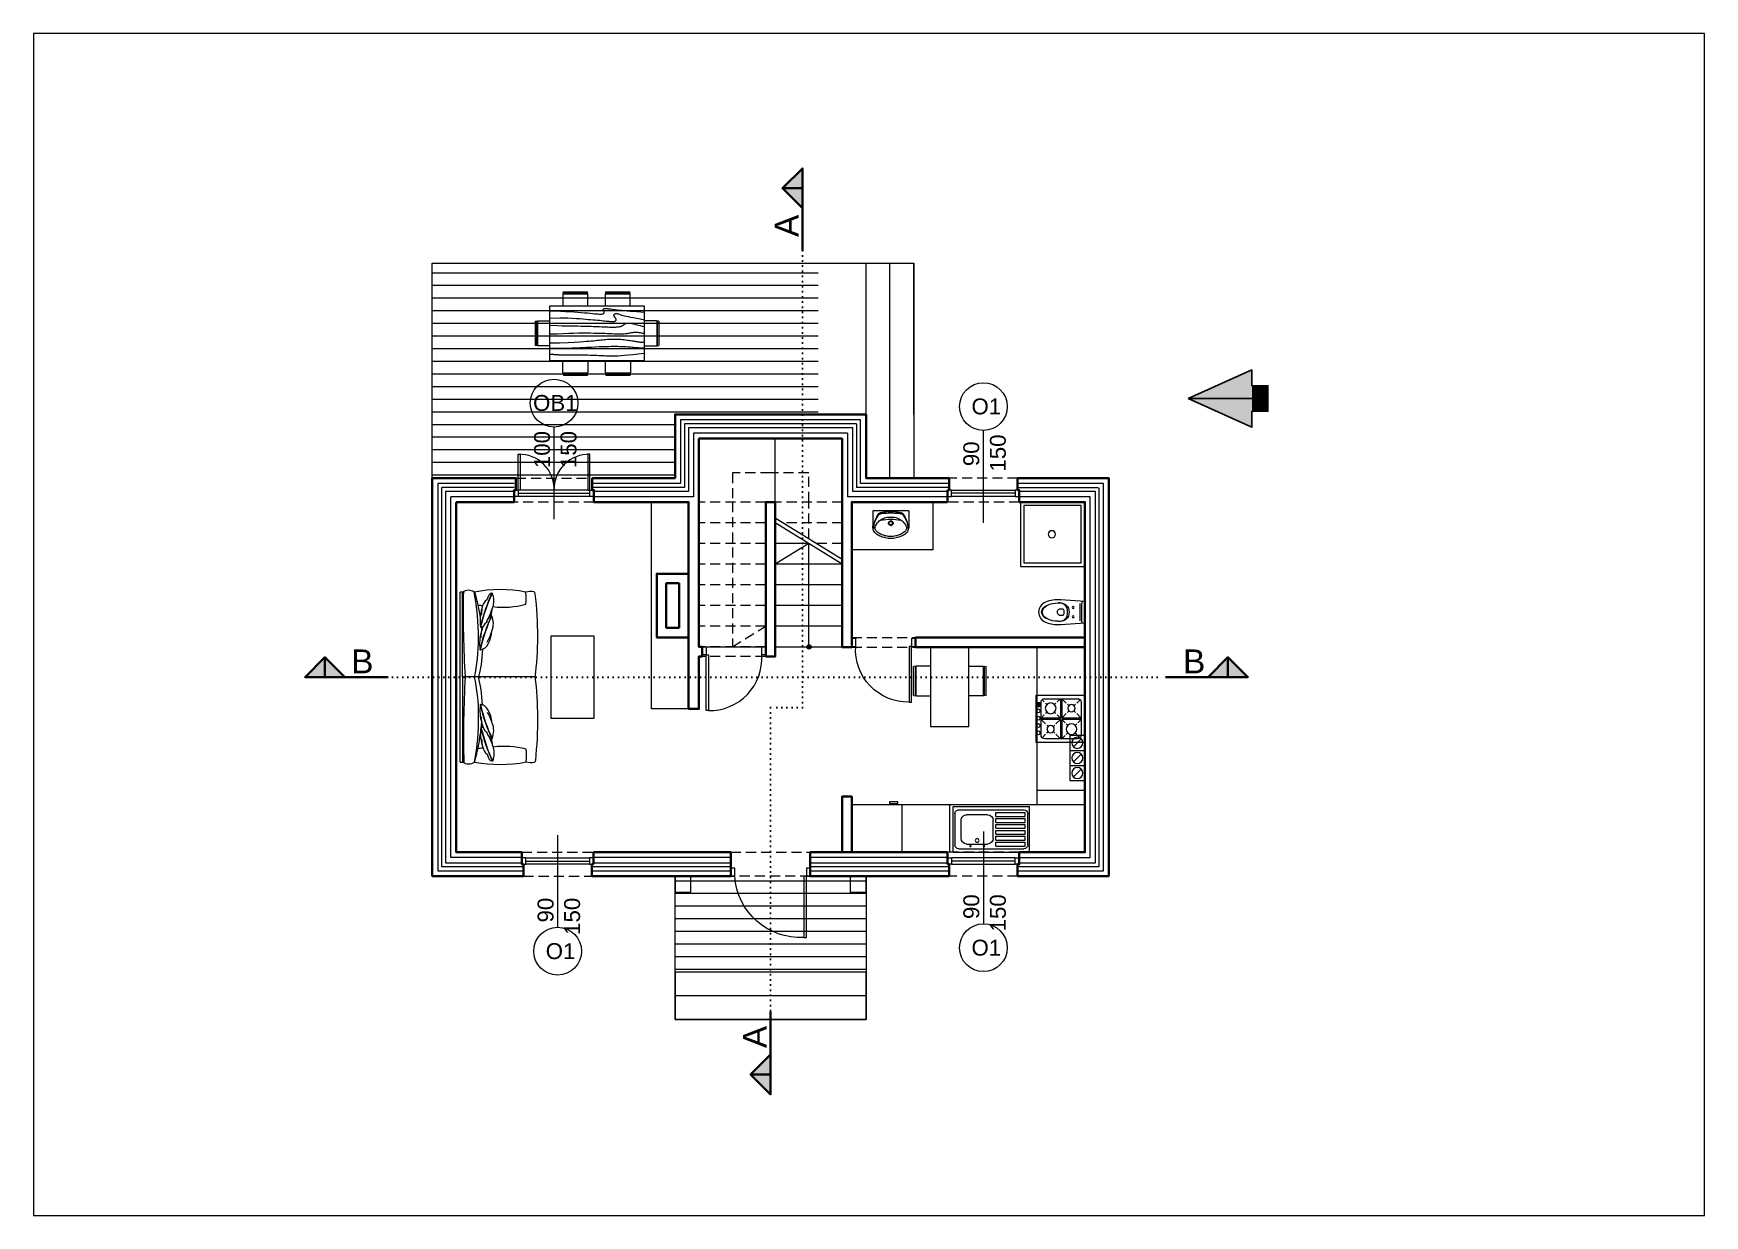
# Model space of a CAD drawing. Header units: millimetres. Extents: x -2481 to 45049, y -11067 to 11055.
# Drawn here: x 2483 to 4583, y 6752 to 8237 of the extents above; entities that cross this region are included whole.
import ezdxf

# ---------------------------------------------------------------- set-up
doc = ezdxf.new("R2010")
doc.units = ezdxf.units.MM
doc.linetypes.add('DASHED', pattern=[19.05, 12.7, -6.35])
doc.linetypes.add('DOT', pattern=[6.35, 0, -6.35])
for name, color, linetype, lineweight in [('A-ELEWACJA CIENKA', 11, 'Continuous', 13), ('A-meble', 254, 'Continuous', 5), ('A-murowane', 3, 'Continuous', 35), ('A-p.widokowa', 6, 'Continuous', 15), ('A-pod', 6, 'DASHED', 15), ('A-schody', 2, 'Continuous', 5), ('A-schody nad', 2, 'DASHED', 5), ('A-stolarka', 1, 'Continuous', 5), ('A-w.ocieplenie', 4, 'BATTING', 5), ('A-wykończenie', 4, 'Continuous', 5), ('A17_OPIS_WARSTW', 22, 'Continuous', 9), ('B-linia przekrojowa', 255, 'DOT', 30), ('B-materiały', 9, 'Continuous', 0), ('B-opis', 7, 'Continuous', 0)]:
    doc.layers.add(name, color=color, linetype=linetype, lineweight=lineweight)
doc.styles.add('APLUS', font='arial.ttf', dxfattribs={"width": 0.6})
doc.styles.get("Standard").update_dxf_attribs({"font": 'arial.ttf'})
doc.linetypes.add('BATTING', pattern='A,0.00254,-2.54,[134,ltypeshp.shx,S=2.54,R=0,X=-2.54,Y=0],-5.08,[134,ltypeshp.shx,S=2.54,R=180,X=2.54,Y=0],-2.54', length=10.16254)

# ---------------------------------------------------------------- blocks, each defined once
blk = doc.blocks.new('A$C7B764E71')
at = {"layer": 'A-meble'}
for points in [[(-90, 0), (-90, 90), (0, 90), (0, 0)], [(-85, 5), (-85, 85), (-5, 85), (-5, 5)]]:
    blk.add_lwpolyline(points, close=True, dxfattribs=at)
blk.add_circle((-43.9, 45), 5, dxfattribs=at)
at = {"layer": 'A-meble', "style": 'APLUS', "width": 0.8, "flags": 9}
blk.add_attdef('ESTCODE', (-90, 90), '', height=0.0213, dxfattribs=at)
blk = doc.blocks.new('A$C19D832B9')
at = {"layer": 'A-meble'}
blk.add_lwpolyline([(49.5, -12.6, -0.108747), (30.3, -15.5), (0, -13.5), (0, 13.5), (30.3, 15.5, -0.108747), (49.5, 12.6, -0.297002), (58.1, 0, -0.297002)], format="xyb", close=True, dxfattribs=at)
for points in [[(2.9, -13.7), (3.8, -11.4, 0.092626), (3.9, -10.6), (3.9, 10.3, 0.110215), (3.7, 11.1), (2.5, 13.7)], [(33.4, -11.5, 0.140223), (47.8, -8.2, 0.280577), (53.5, 0, 0.280577), (47.8, 8.2, 0.140223), (33.4, 11.5, 0.496783), (19.9, 0, 0.496783), (33.4, -11.5, -0.492052), (21.8, 0, -0.492052), (33.4, 11.5)], [(32.2, -3.9), (28.2, -3.9, -0.414214), (26.2, -1.9), (26.2, 0), (26.2, 1.8, -0.414214), (28.2, 3.8), (32.2, 3.8)], [(47.6, -8.4, 0.255814), (54.7, 0, 0.255814), (47.6, 8.4)]]:
    blk.add_lwpolyline(points, format="xyb", dxfattribs=at)
blk.add_lwpolyline([(6.1, -11), (6.1, 10.7)], dxfattribs=at)
for centre in [(14.8, 5.8), (14.8, -5.8)]:
    blk.add_circle(centre, 1.28, dxfattribs=at)
blk.add_arc((30.4, 0), 4.2, 294.6859, 65.3141, dxfattribs=at)
blk = doc.blocks.new('A$C40803298')
at = {"layer": 'A-meble', "linetype": 'Continuous'}
for p, q in [((0, -22.5), (0, 22.5)), ((0, 22.5), (19.5, 22.5)), ((0, 7.1), (0, -7.1)), ((15.6, 3.8), (15.6, 1.4)), ((11.8, 0), (14.2, 0)), ((15.6, -1.4), (15.6, -3.8)), ((17.1, 0), (19.5, 0)), ((0, -22.5), (19.5, -22.5))]:
    blk.add_line(p, q, dxfattribs=at)
for points in [[(22.5, 21.3), (20, 21.3), (17.5, 21), (15, 20.5), (12.5, 19.8), (10.2, 18.9), (7.9, 17.7), (5.7, 16.4), (3.7, 15)], [(22.5, 21.3), (20.1, 21.3), (17.8, 21), (15.4, 20.5), (13.1, 19.8), (10.9, 18.8), (8.8, 17.7), (6.8, 16.4), (5, 15)], [(29.2, 18.2), (28.2, 19.2), (27.2, 20.1), (26.1, 20.9), (24.9, 21.5), (23.6, 22), (22.2, 22.3), (20.9, 22.5), (19.5, 22.5)], [(2.4, 12.9), (2, 11.3), (1.7, 9.7), (1.5, 8.1), (1.3, 6.5), (1.1, 4.9), (1, 3.2), (0.9, 1.6), (0.9, 0)], [(0.9, 0), (0.9, -1.6), (1, -3.2), (1.1, -4.8), (1.3, -6.5), (1.5, -8.1), (1.7, -9.7), (2, -11.3), (2.3, -12.9)], [(3.7, 15), (3.4, 14.7), (3.2, 14.5), (3, 14.3), (2.8, 14), (2.7, 13.8), (2.6, 13.5), (2.4, 13.2), (2.4, 12.9)], [(3.7, 12.7), (3.5, 11.1), (3.3, 9.5), (3.1, 7.9), (3, 6.4), (2.9, 4.8), (2.8, 3.2), (2.8, 1.6), (2.8, 0)], [(2.8, 0), (2.8, -1.6), (2.8, -3.2), (2.9, -4.8), (3, -6.3), (3.1, -7.9), (3.3, -9.5), (3.5, -11.1), (3.7, -12.7)], [(5, 15), (4.7, 14.8), (4.5, 14.5), (4.3, 14.2), (4.1, 13.9), (4, 13.6), (3.8, 13.3), (3.8, 13), (3.7, 12.7)], [(11, 12), (10.2, 10.6), (9.6, 9.2), (9, 7.7), (8.6, 6.2), (8.3, 4.7), (8.1, 3.1), (8, 1.6), (8.1, 0)], [(8.1, 0), (8, -1.6), (8.1, -3.1), (8.3, -4.7), (8.6, -6.2), (9, -7.7), (9.6, -9.2), (10.2, -10.6), (11, -12)], [(11.7, 12.6), (11.3, 9.4), (11, 6.3), (10.8, 3.2), (10.7, 0), (10.8, -3.2), (11, -6.3), (11.3, -9.5), (11.7, -12.6)], [(20.7, 19.7), (19.2, 19.1), (17.8, 18.4), (16.5, 17.5), (15.2, 16.6), (14, 15.6), (12.9, 14.4), (11.9, 13.2), (11, 12)], [(26.4, 17.4), (25.9, 18), (25.2, 18.5), (24.6, 18.9), (23.8, 19.2), (23.1, 19.5), (22.3, 19.7), (21.5, 19.7), (20.7, 19.7)], [(31.7, 6.2), (31.4, 7.7), (30.9, 9.2), (30.4, 10.7), (29.8, 12.1), (29.1, 13.5), (28.3, 14.9), (27.4, 16.2), (26.4, 17.4)], [(31.1, 15.2), (30.9, 15.6), (30.7, 16), (30.5, 16.4), (30.2, 16.8), (30, 17.2), (29.7, 17.5), (29.4, 17.9), (29.2, 18.2)], [(34.9, 1.6), (34.8, 3.3), (34.5, 5.1), (34.2, 6.9), (33.7, 8.6), (33.2, 10.3), (32.6, 12), (31.9, 13.6), (31.1, 15.2)], [(31.7, -6.2), (32, -4.7), (32.3, -3.1), (32.4, -1.6), (32.4, 0), (32.4, 1.6), (32.3, 3.1), (32, 4.7), (31.7, 6.2)], [(34.9, -1.6), (35, -1.2), (35, -0.8), (35, -0.4), (35, 0), (35, 0.4), (35, 0.8), (35, 1.2), (34.9, 1.6)], [(2.3, -12.9), (2.4, -13.2), (2.5, -13.4), (2.7, -13.7), (2.8, -14), (3, -14.3), (3.2, -14.5), (3.4, -14.7), (3.7, -14.9)], [(3.7, -12.7), (3.7, -13), (3.8, -13.3), (3.9, -13.6), (4.1, -13.9), (4.3, -14.2), (4.5, -14.5), (4.7, -14.7), (4.9, -15)], [(3.7, -14.9), (5.7, -16.4), (7.9, -17.7), (10.1, -18.8), (12.5, -19.8), (14.9, -20.5), (17.4, -21), (19.9, -21.3), (22.5, -21.3)], [(4.9, -15), (6.8, -16.4), (8.8, -17.7), (10.9, -18.8), (13.1, -19.7), (15.4, -20.5), (17.7, -21), (20.1, -21.3), (22.5, -21.3)], [(11, -12), (11.9, -13.2), (12.9, -14.4), (14, -15.6), (15.2, -16.6), (16.5, -17.5), (17.8, -18.4), (19.2, -19.1), (20.7, -19.7)], [(19.5, -22.5), (20.9, -22.5), (22.2, -22.3), (23.6, -22), (24.9, -21.5), (26.1, -20.9), (27.2, -20.1), (28.2, -19.2), (29.2, -18.2)], [(20.7, -19.7), (21.5, -19.7), (22.3, -19.7), (23.1, -19.5), (23.8, -19.2), (24.6, -18.9), (25.2, -18.5), (25.9, -18), (26.4, -17.4)], [(26.4, -17.4), (27.4, -16.2), (28.3, -14.9), (29.1, -13.5), (29.8, -12.1), (30.4, -10.7), (30.9, -9.2), (31.4, -7.7), (31.7, -6.2)], [(29.2, -18.2), (29.4, -17.9), (29.7, -17.5), (30, -17.2), (30.2, -16.8), (30.5, -16.4), (30.7, -16), (30.9, -15.6), (31.1, -15.2)], [(31.1, -15.2), (31.9, -13.6), (32.6, -12), (33.2, -10.3), (33.7, -8.6), (34.2, -6.9), (34.5, -5.1), (34.8, -3.3), (34.9, -1.6)]]:
    blk.add_lwpolyline(points, dxfattribs=at)
for points in [[(12.7, 0), (13.5, -2.1), (15.6, -2.9), (17.8, -2.1), (18.6, 0), (17.8, 2.1), (15.6, 2.9), (13.5, 2.1)], [(13.5, 0), (14.1, -1.5), (15.6, -2.1), (17.2, -1.5), (17.8, 0), (17.2, 1.5), (15.6, 2.1), (14.1, 1.5)]]:
    blk.add_lwpolyline(points, close=True, dxfattribs=at)
blk = doc.blocks.new('A$C5D1E42C7')
at = {"layer": 'A-meble', "linetype": 'Continuous'}
for p, q in [((34.4, 106.7), (65.8, 106.7)), ((34.4, 106.7), (34.4, 91.4)), ((34.9, 109.5), (34.6, 107.6)), ((65.7, 107.6), (34.6, 107.6)), ((34.9, 109.5), (65.4, 109.5)), ((65.7, 107.6), (65.4, 109.5)), ((65.8, 91.4), (65.8, 106.7)), ((87.8, 106.7), (119.2, 106.7)), ((87.8, 106.7), (87.8, 91.4)), ((88.2, 109.5), (87.9, 107.6)), ((119, 107.6), (87.9, 107.6)), ((88.2, 109.5), (118.7, 109.5)), ((119, 107.6), (118.7, 109.5)), ((119.1, 91.4), (119.1, 106.7)), ((137.2, 91.4), (17.9, 91.4)), ((17.9, 91.4), (17.9, 22.9)), ((137.2, 22.9), (137.2, 91.4)), ((-0.2, 72.4), (1.7, 72.7)), ((-0.2, 72.4), (-0.2, 41.9)), ((1.7, 41.6), (1.7, 72.7)), ((2.6, 72.8), (2.6, 41.5)), ((2.6, 72.8), (17.9, 72.8)), ((152.4, 72.8), (137.2, 72.8)), ((152.4, 72.8), (152.4, 41.5)), ((155.3, 72.4), (153.4, 72.7)), ((153.4, 41.6), (153.4, 72.7)), ((155.3, 72.4), (155.3, 41.9)), ((1.7, 41.6), (-0.2, 41.9)), ((17.9, 41.5), (2.6, 41.5)), ((17.9, 22.9), (137.2, 22.9)), ((34.6, 7.6), (34.6, 22.9)), ((66, 22.9), (66, 7.6)), ((88, 7.6), (88, 22.9)), ((119.4, 22.9), (119.4, 7.6)), ((137.2, 41.5), (152.4, 41.5)), ((153.4, 41.6), (155.3, 41.9)), ((34.6, 7.6), (66, 7.6)), ((35.1, 4.8), (34.8, 6.7)), ((65.9, 6.7), (34.8, 6.7)), ((35.1, 4.8), (65.6, 4.8)), ((65.9, 6.7), (65.6, 4.8)), ((88, 7.6), (119.4, 7.6)), ((88.4, 4.8), (88.1, 6.7)), ((119.2, 6.7), (88.1, 6.7)), ((88.4, 4.8), (118.9, 4.8)), ((119.2, 6.7), (118.9, 4.8))]:
    blk.add_line(p, q, dxfattribs=at)
for points in [[(17.9, 85.6), (25, 85.4), (31.9, 85.1), (38, 84.8), (43.6, 84.5), (48.7, 84.2), (53.4, 83.8), (57.7, 83.5), (61.7, 83.1), (65.4, 82.8), (68.6, 82.5), (71.6, 82.2), (74.3, 81.9), (76.6, 81.7), (78.6, 81.6), (80.3, 81.5), (81.7, 81.5), (82.8, 81.5), (83.8, 81.6), (84.5, 81.7), (85.1, 81.8), (85.5, 82), (85.9, 82.2), (86.1, 82.5), (86.3, 82.8), (86.5, 83.1), (86.5, 83.4), (86.6, 83.7), (86.5, 84), (86.5, 84.3), (86.4, 84.6), (86.2, 84.9), (86.1, 85.2), (85.9, 85.4), (85.7, 85.7), (85.6, 86), (85.4, 86.2), (85.3, 86.4), (85.2, 86.7), (85.2, 86.9), (85.2, 87.1), (85.3, 87.4), (85.4, 87.6), (85.5, 87.8), (85.7, 88), (85.9, 88.1), (86.2, 88.3), (86.5, 88.4), (86.9, 88.4), (87.3, 88.5), (87.9, 88.5), (88.5, 88.5), (89.2, 88.4), (90, 88.4), (91, 88.3), (92, 88.1), (93.3, 88), (94.7, 87.8), (96.3, 87.6), (98.2, 87.3), (100.3, 87.1), (102.7, 86.8), (105.3, 86.5), (108.3, 86.2), (111.6, 85.9), (115.2, 85.6), (119.1, 85.2), (123.2, 84.9), (127.6, 84.5), (132.3, 84.2), (137.2, 83.8)], [(17.9, 76.2), (31.2, 76.5)], [(17.9, 67.6), (27.9, 66.9), (33.5, 66.8), (39.4, 66.7), (44.7, 66.6), (49.3, 66.6), (53.5, 66.5), (57.3, 66.4), (60.8, 66.4), (64.1, 66.3), (67.2, 66.2), (70.1, 66.1), (72.8, 66), (75.5, 65.8), (78.1, 65.7), (80.7, 65.6), (83.3, 65.5), (85.9, 65.4), (88.3, 65.3), (90.7, 65.2), (93, 65.1), (95.2, 65.1), (97.2, 65.1), (99, 65.1), (100.6, 65.1), (102.1, 65.2), (103.4, 65.3), (104.6, 65.5), (105.7, 65.6), (106.6, 65.8), (107.5, 66), (108.2, 66.3), (108.8, 66.6), (109.4, 66.9), (109.9, 67.2), (110.4, 67.5), (110.8, 67.8), (111.2, 68.1), (111.6, 68.4), (112, 68.7), (112.5, 69), (112.9, 69.2), (113.4, 69.5), (114, 69.6), (114.6, 69.8), (115.2, 69.9), (115.9, 70), (116.6, 70), (117.4, 70), (118.3, 70), (119.2, 69.9), (120.1, 69.8), (121, 69.6), (122, 69.4), (123, 69.2), (124.1, 69), (125.2, 68.7), (126.4, 68.3), (127.9, 67.9), (129.6, 67.5), (131.7, 67), (134.2, 66.4), (137.2, 65.7)], [(31.2, 76.5), (40.8, 76.5), (46.8, 76.3), (51.7, 76), (55.8, 75.7), (59.5, 75.4), (62.9, 75.1), (66.2, 74.8), (69.4, 74.6), (72.4, 74.3), (75.3, 74.1), (78, 73.8), (80.5, 73.6), (82.9, 73.3), (85, 73.1), (87, 72.9), (88.9, 72.7), (90.5, 72.4), (92.1, 72.3), (93.4, 72.1), (94.6, 72), (95.7, 71.9), (96.7, 71.9), (97.5, 71.9), (98.2, 71.9), (98.8, 72), (99.3, 72.1), (99.8, 72.3), (100.2, 72.5), (100.5, 72.7), (100.8, 73), (101, 73.2), (101.2, 73.5), (101.3, 73.9), (101.4, 74.2), (101.4, 74.5), (101.4, 74.9), (101.3, 75.2), (101.1, 75.6), (100.9, 76), (100.7, 76.3), (100.4, 76.7), (100.2, 77), (99.9, 77.4), (99.6, 77.7), (99.4, 78.1), (99.2, 78.5), (99, 78.8), (98.8, 79.2), (98.7, 79.5), (98.7, 79.9), (98.7, 80.2), (98.8, 80.5), (98.9, 80.8), (99.1, 81.1), (99.4, 81.4), (99.7, 81.6), (100.2, 81.8), (100.6, 82), (101.1, 82.1), (101.7, 82.1), (102.2, 82.1), (102.8, 82), (103.5, 81.8), (104.3, 81.6), (105.1, 81.3), (106.1, 81), (107.3, 80.6), (108.7, 80.2), (110.3, 79.8), (112.1, 79.3), (114.2, 78.8), (116.7, 78.3), (119.7, 77.7), (123.1, 77), (127.2, 76.2), (131.8, 75.3), (137.2, 74.3)], [(17.9, 56.4), (27.3, 56.8), (34.9, 57.2), (41.9, 57.4), (48.3, 57.6), (54.1, 57.7), (59.5, 57.7), (64.5, 57.7), (69.1, 57.7), (73.4, 57.6), (77.4, 57.6), (81.1, 57.5), (84.5, 57.4), (87.7, 57.3), (90.8, 57.2), (93.7, 57), (96.5, 56.9), (99.1, 56.8), (101.5, 56.7), (103.8, 56.7), (105.9, 56.6), (107.9, 56.6), (109.7, 56.7), (111.3, 56.8), (112.8, 56.9), (114.2, 57), (115.5, 57.2), (116.6, 57.4), (117.7, 57.6), (118.7, 57.8), (119.7, 57.9), (120.6, 58.1), (121.6, 58.3), (122.5, 58.4), (123.4, 58.5), (124.3, 58.6), (125.3, 58.6), (126.3, 58.6), (127.3, 58.6), (128.4, 58.5), (129.5, 58.4), (130.7, 58.2), (131.8, 58.1), (132.8, 57.9), (133.7, 57.8), (134.5, 57.6), (135.2, 57.5), (135.7, 57.4), (136, 57.3), (136.2, 57.2), (136.4, 57.2), (136.5, 57.2), (136.7, 57.2), (136.9, 57.2), (137.2, 57.2)], [(17.9, 45.2), (30.3, 45.5), (41, 45.8), (49.3, 46.2), (55.7, 46.5), (60.5, 46.8), (64.3, 47.2), (67.4, 47.5), (70.2, 47.8), (72.9, 48), (75.4, 48.3), (77.8, 48.5), (80, 48.8), (82.2, 49), (84.2, 49.2), (86.2, 49.4), (88.1, 49.5), (90.1, 49.7), (91.9, 49.8), (93.8, 49.9), (95.7, 50), (97.6, 50), (99.5, 50), (101.4, 50), (103.4, 49.9), (105.4, 49.8), (107.4, 49.7), (109.4, 49.5), (111.4, 49.3), (113.3, 49), (115.1, 48.8), (116.8, 48.6), (118.5, 48.3), (120, 48.1), (121.4, 47.9), (122.7, 47.6), (124, 47.4), (125.3, 47.2), (126.5, 47), (127.7, 46.8), (128.9, 46.5), (130.2, 46.4), (131.4, 46.2), (132.6, 46.1), (133.8, 46.1), (134.9, 46.2), (136.1, 46.4), (137.2, 46.7)], [(17.9, 38.1), (18.3, 38.5), (33.4, 38.8), (45.8, 39.1), (55.7, 39.5), (63.8, 39.8), (70.3, 40), (75.6, 40.3), (80.2, 40.5), (84.3, 40.6), (88.2, 40.8), (91.8, 40.8), (95.1, 40.9), (98.1, 40.9), (100.9, 40.9), (103.5, 40.9), (105.9, 40.8), (108.1, 40.7), (110.2, 40.7), (112.2, 40.6), (114.2, 40.5), (116, 40.3), (117.9, 40.2), (119.7, 40.1), (121.6, 39.9), (123.5, 39.8), (125.5, 39.6), (127.5, 39.5), (129.5, 39.3), (131.5, 39.2), (133.4, 39.1), (135.3, 39.1), (137.2, 39.1)], [(29.1, 30.3), (29.1, 30.3), (17.9, 31), (29.1, 30.3), (36, 30.3), (42, 30.4), (47, 30.4), (51.5, 30.4), (55.5, 30.3), (59.2, 30.3), (62.7, 30.2), (66, 30.1), (69, 30), (71.9, 29.9), (74.7, 29.8), (77.2, 29.6), (79.7, 29.5), (82, 29.4), (84.3, 29.3), (86.5, 29.2), (88.7, 29.1), (90.9, 29), (93.2, 29), (95.6, 29), (98.2, 29), (101, 29), (104, 29.1), (107.6, 29.3), (111.8, 29.6), (116.6, 30.1), (122.4, 30.7), (129.2, 31.4), (137.2, 32.4)]]:
    blk.add_lwpolyline(points, dxfattribs=at)
blk = doc.blocks.new('A$C202843A7')
at = {"layer": 'A-meble'}
for p, q in [((0, 88.9), (0, -88.9)), ((0, 88.9), (2.5, 88.9)), ((2.1, -89), (2.5, 88.9)), ((78.4, -0.2), (2.3, -0.2)), ((2, -88.9), (0, -88.9))]:
    blk.add_line(p, q, dxfattribs=at)
at = {"layer": 'A-meble', "extrusion": (0, 0, -1)}
for centre, major_axis, ratio, start_param, end_param in [((8.7, 48.7), (-0.1, -42.1), 0.5, 2.839255, 3.44393), ((64.7, 71.6), (-2.6, -253.4), 0.241851, 1.281355, 1.639527), ((-17.2, 70), (12, -98.6), 0.349214, 4.561779, 5.545413), ((44.3, -676.6), (-3.3, 768), 0.428545, -0.07905, 0.084988), ((-13.5, 70), (18.7, -86.5), 0.364413, 4.570785, 4.917643), ((80.9, -3.1), (-0.3, -131.4), 0.5, 2.008042, 2.335845), ((81.1, -3.5), (-0.3, -131.4), 0.5, 2.007331, 2.336721), ((33.9, 75.4), (0, 12.6), 0.5, 5.1492, 6.242993), ((33.6, 87.1), (0.002, 0.854), 0.5, 0.196887, 1.595932), ((30, 79.6), (0, -11.3), 0.5, 3.920319, 5.481465), ((58.4, 82.1), (0.1, 22.2), 0.5, 1.263611, 1.877982), ((73.6, -6.1), (-0.2, -95.4), 0.5, 3.03912, 3.224414), ((77.7, 86.2), (0.01, 2.71), 0.5, 0.082821, 1.296763), ((47.7, 803.7), (1.7, 730.9), 0.5, 3.202957, 3.217363), ((32.8, 58.5), (-0.1, -23.3), 0.5, 1.311513, 2.136743), ((97.1, 36.5), (0.3, 152.4), 0.5, 4.898471, 4.940232), ((30.6, 65.1), (0, 16.4), 0.5, 5.084687, 5.986745), ((45.6, 38.8), (0.1, 54.5), 0.5, 5.589811, 5.629865), ((16.2, 92.8), (0.1, 41.4), 0.5, 2.101067, 2.361017), ((22.5, 76.1), (-0.1, -23.5), 0.5, 4.895499, 5.235662), ((47.7, 803.7), (-2.1, -731.2), 0.357447, -0.089589, 0.042208), ((28.2, 69.9), (10.7, -146.6), 0.354425, 4.621896, 5.236315), ((80.3, -26.7), (-0.3, -131.4), 0.5, 2.008042, 2.335845), ((80.5, -27.1), (-0.3, -131.4), 0.5, 2.00702, 2.336707), ((21.8, 52.7), (0.001, 0.609), 0.5, 3.161019, 4.358679), ((18.9, 79.5), (-0.1, -28), 0.5, 5.998293, 6.071126), ((30, 41.5), (0, 16.4), 0.5, 5.084687, 5.986745), ((22.5, 76.1), (-0.1, -23.5), 0.5, 6.14291, 6.257743), ((33.3, 51.8), (0, -12.6), 0.5, 2.007607, 3.1014), ((44.9, 15.2), (-0.1, -54.5), 0.5, 2.448219, 2.488272), ((33, 63.6), (0.002, 0.86), 0.5, 0.202914, 1.589906), ((29.4, 56), (0, 11.3), 0.5, 0.778726, 2.339872), ((32.2, 34.9), (-0.1, -23.3), 0.5, 1.311513, 2.136743), ((96.5, 12.9), (-0.3, -152.4), 0.5, 1.756878, 1.798639), ((-13.5, 70), (18.7, -86.5), 0.364413, 4.996651, 5.050084), ((21.8, 52.5), (0.1, 23.5), 0.5, 1.753907, 3.11615), ((15.6, 69.2), (0.1, 41.4), 0.5, 2.101067, 2.463892), ((-13.5, 70), (18.7, -86.5), 0.364413, 5.280204, 5.731324), ((21.1, 29), (0.001, 0.46), 0.5, 2.917371, 4.602327), ((18.3, 56), (-0.1, -28), 0.5, -0.284892, -0.212059), ((65.3, -72.2), (1.4, -257.4), 0.241722, 1.50416, 1.855742), ((-18, -70.2), (-12.9, -97.6), 0.356984, 3.866246, 4.858501), ((27.1, -70.4), (-11.9, -143.9), 0.36621, 4.172397, 4.800103), ((32.6, -35), (0.1, 24.6), 0.5, 4.162178, 4.964682), ((20.9, -28.9), (-0.001, -0.475), 0.5, 1.716685, 3.329987), ((80.3, 26.6), (-0.3, -131.4), 0.5, 0.805748, 1.133542), ((80.5, 27), (-0.3, -131.4), 0.5, 0.805748, 1.134525), ((17.9, -55.8), (0.1, 28), 0.5, 0.212059, 0.284892), ((21.3, -52.9), (0.1, 24), 0.5, 0.047032, 1.394088), ((21.4, -52.7), (0.001, 0.484), 0.5, -1.406403, 0.16989), ((109.8, -10.7), (0.4, 179.3), 0.5, 4.502584, 4.541078), ((81, 3.1), (-0.3, -131.4), 0.5, 0.804859, 1.134501), ((18.5, -79.6), (-0.1, -28), 0.5, 3.353652, 3.426485), ((29.3, -42), (0, 15.6), 0.5, 3.397414, 4.322562), ((14, -70), (-0.1, -43.8), 0.5, 3.847664, 4.200589), ((29.4, -56.2), (0, 10.6), 0.5, 0.776911, 2.388504), ((33.1, -58.8), (0.1, 24.6), 0.5, 4.162178, 4.964682), ((80.8, 2.8), (-0.3, -131.4), 0.5, 0.805748, 1.133542), ((110.4, -34.6), (0.4, 179.3), 0.5, 4.502584, 4.541078), ((21.8, -76.7), (0.1, 24), 0.5, 0.047032, 0.159296), ((44.8, -15.2), (-0.1, -54.5), 0.5, 0.65332, 0.693374), ((33, -51.7), (0, 12.6), 0.5, 3.181785, 4.275578), ((14.5, -93.9), (0.1, 43.8), 0.5, 0.780543, 1.058997), ((21.8, -76.7), (0.1, 24), 0.5, 1.021462, 1.394088), ((32.6, -63.5), (-0.002, -0.844), 0.5, 4.677264, 6.096287), ((44, -804.5), (1.7, 730.9), 0.5, -0.074803, -0.061365), ((29.8, -65.8), (0, 15.6), 0.5, 3.397414, 4.322562), ((45.3, -39), (-0.1, -54.5), 0.5, 0.65332, 0.693374), ((33.5, -75.5), (0, 12.6), 0.5, 3.181785, 4.275578), ((29.9, -80), (0, 10.6), 0.5, 0.776911, 2.388504), ((44, -804.5), (-1.2, -731.3), 0.354988, 3.099069, 3.23211), ((57.9, -82.4), (-0.1, -22.2), 0.5, 4.431844, 5.019574), ((77.2, -86.6), (0.01, 2.71), 0.5, 1.842834, 3.058816), ((8.4, -48.8), (-0.1, -42.1), 0.5, -0.302337, 0.302337), ((47.3, 676.4), (-6.7, -768), 0.430362, -0.084299, 0.079047), ((73.6, 5.8), (-0.2, -95.4), 0.5, -0.082776, 0.102473)]:
    blk.add_ellipse(centre, major_axis=major_axis, ratio=ratio, start_param=start_param, end_param=end_param, dxfattribs=at)
at = {"layer": 'A-meble'}
for start_param, end_param in [(5.284804, 5.731324), (4.997284, 5.038605), (4.570785, 4.894627)]:
    blk.add_ellipse((-13.5, -70.3), major_axis=(18.7, 86.5), ratio=0.364413, start_param=start_param, end_param=end_param, dxfattribs=at)
blk = doc.blocks.new('A$C2BB25C49')
at = {"layer": 'A-meble', "linetype": 'Continuous'}
for p, q in [((-18.3, -37.6), (-18.3, 0)), ((0, 0), (-18.3, 0)), ((-19.4, -0.2), (-21.7, -0.5)), ((-21.7, -37.1), (-21.7, -0.5)), ((-19.4, -0.2), (-19.4, -37.5)), ((-21.7, -37.1), (-19.4, -37.5)), ((-18.3, -37.6), (0, -37.6))]:
    blk.add_line(p, q, dxfattribs=at)
blk = doc.blocks.new('A$C7FE075C5')
at = {"layer": 'A-stolarka'}
for p, q in [((-5, 0), (-85, 0)), ((-85, -4), (-5, -4)), ((-85, -8), (-5, -8))]:
    blk.add_line(p, q, dxfattribs=at)
for points in [[(-90, 0), (-85, 0), (-85, -8), (-90, -8), (-90, 0)], [(-5, 0), (0, 0), (0, -8), (-5, -8), (-5, 0)]]:
    blk.add_lwpolyline(points, dxfattribs=at)
blk = doc.blocks.new('A$C65A02EB3')
at = {"layer": 'A-meble'}
for p, q in [((61.3, 59.7), (0, 59.7)), ((0, 59.7), (0, 0)), ((4.6, 50.5), (4.6, 9.2)), ((5.9, 53.8), (10.3, 49.5)), ((50.5, 55.1), (9.2, 55.1)), ((11.7, 48), (14.3, 45.5)), ((21.8, 48), (19.3, 45.5)), ((28.9, 55.1), (23.3, 49.5)), ((28.9, 55.1), (28.9, 30.8)), ((30.8, 55.1), (34.9, 51)), ((30.8, 55.1), (30.8, 30.8)), ((36.4, 49.5), (38.9, 47)), ((47, 47), (49.5, 49.5)), ((51, 51), (53.8, 53.8)), ((55.1, 9.2), (55.1, 50.5)), ((59.9, 50.1), (56.5, 50.1)), ((56.5, 50.1), (56.5, 48.7)), ((56.5, 48.7), (59.9, 48.7)), ((56.5, 47), (56.5, 48.4)), ((56.5, 48.4), (59.9, 48.4)), ((59.9, 47), (56.5, 47)), ((56.5, 45.2), (56.5, 46.7)), ((56.5, 46.7), (59.9, 46.7)), ((59.9, 45.2), (56.5, 45.2)), ((59.9, 48.7), (59.9, 50.1)), ((59.9, 48.4), (59.9, 47)), ((59.9, 46.7), (59.9, 45.2)), ((61.3, 0), (61.3, 59.7)), ((4.6, 30.8), (10.3, 36.5)), ((4.6, 30.8), (28.9, 30.8)), ((8.7, 24.8), (4.6, 28.9)), ((4.6, 28.9), (28.9, 28.9)), ((12.7, 20.8), (10.2, 23.4)), ((11.7, 37.9), (14.3, 40.4)), ((21.8, 37.9), (19.3, 40.4)), ((20.8, 20.8), (23.4, 23.4)), ((28.9, 30.8), (23.3, 36.5)), ((24.8, 24.8), (28.9, 28.9)), ((28.9, 28.9), (28.9, 4.6)), ((30.8, 30.8), (34.9, 34.9)), ((30.8, 30.8), (55.1, 30.8)), ((30.8, 28.9), (55.1, 28.9)), ((36.5, 23.3), (30.8, 28.9)), ((30.8, 28.9), (30.8, 4.6)), ((36.4, 36.4), (38.9, 38.9)), ((40.4, 19.3), (37.9, 21.8)), ((48, 21.8), (45.5, 19.3)), ((47, 38.9), (49.5, 36.4)), ((55.1, 28.9), (49.5, 23.3)), ((51, 34.9), (55.1, 30.8)), ((0, 0), (61.3, 0)), ((8.7, 8.7), (5.9, 5.9)), ((9.2, 4.6), (50.5, 4.6)), ((12.7, 12.7), (10.2, 10.2)), ((20.8, 12.7), (23.4, 10.2)), ((24.8, 8.7), (28.9, 4.6)), ((36.5, 10.3), (30.8, 4.6)), ((40.4, 14.3), (37.9, 11.7)), ((48, 11.7), (45.5, 14.3)), ((53.8, 5.9), (49.5, 10.3))]:
    blk.add_line(p, q, dxfattribs=at)
for centre, radius in [((16.8, 43), 4.58), ((43, 43), 6.76), ((16.8, 16.8), 6.76), ((43, 16.8), 4.58), ((58.3, 39.7), 2.18), ((58.3, 30.5), 2.18), ((58.3, 21.3), 2.18), ((58.3, 12.2), 2.18)]:
    blk.add_circle(centre, radius, dxfattribs=at)
for centre, start, end in [((9.2, 50.5), 90, 180), ((50.5, 50.5), 0, 90), ((9.2, 9.2), 180, 270), ((50.5, 9.2), 270, 0)]:
    blk.add_arc(centre, 4.6, start, end, dxfattribs=at)
blk = doc.blocks.new('A$C443F3476')
at = {"layer": 'A-p.widokowa'}
for p, q in [((19, 57), (0, 57)), ((4.6, 52.4), (14.4, 42.6)), ((19, 57), (19, 0)), ((19, 38), (0, 38)), ((4.6, 33.4), (14.4, 23.6)), ((19, 19), (0, 19)), ((19, 0), (0, 0)), ((4.6, 14.4), (14.4, 4.6))]:
    blk.add_line(p, q, dxfattribs=at)
for centre in [(9.5, 47.5), (9.5, 28.5), (9.5, 9.5)]:
    blk.add_circle(centre, 7, dxfattribs=at)
blk = doc.blocks.new('A$C03B87020')
at = {"layer": 'A-stolarka'}
for points in [[(0, 5), (5, 5), (5, -5), (0, -5)], [(95, 5), (100, 5), (100, -5), (95, -5)], [(5, -5), (8, -5), (8, -82), (5, -82)]]:
    blk.add_lwpolyline(points, close=True, dxfattribs=at)
blk.add_arc((12.5, 0.6), 82.7, 266.8709, 356.1505, dxfattribs=at)
blk = doc.blocks.new('A$C46295A87')
at = {"layer": 'A-stolarka'}
for points in [[(5, 0), (5, -5), (-5, -5), (-5, 0)], [(-5, -5), (-5, -8), (-75, -8), (-75, -5)], [(5, -75), (5, -80), (-5, -80), (-5, -75)]]:
    blk.add_lwpolyline(points, close=True, dxfattribs=at)
blk.add_arc((-9.3, -9.4), 65.7, 178.7829, 273.726, dxfattribs=at)
blk = doc.blocks.new('A$C4FEF13A8')
at = {"layer": 'A-meble'}
for p, q in [((0, -48.1), (0, 48.1)), ((0, 48.1), (57.7, 48.1)), ((7.8, 5.8), (7.8, 42.3)), ((7.8, 42.3), (12.6, 42.3)), ((9.2, 45.7), (48.5, 45.7)), ((12.6, 5.8), (12.6, 42.3)), ((15.2, 5.8), (15.2, 42.3)), ((15.2, 42.3), (20.1, 42.3)), ((20.1, 5.8), (20.1, 42.3)), ((22.7, 5.8), (22.7, 42.3)), ((22.7, 42.3), (27.5, 42.3)), ((27.5, 5.8), (27.5, 42.3)), ((30.2, 5.8), (30.2, 42.3)), ((30.2, 42.3), (35, 42.3)), ((35, 5.8), (35, 42.3)), ((37.6, 5.8), (37.6, 42.3)), ((37.6, 42.3), (42.4, 42.3)), ((42.4, 5.8), (42.4, 42.3)), ((45.1, 5.8), (45.1, 42.3)), ((45.1, 42.3), (49.9, 42.3)), ((49.9, 5.8), (49.9, 42.3)), ((57.7, -48.1), (57.7, 48.1)), ((4.4, -40.9), (4.4, 40.9)), ((53.3, -40.9), (53.3, 40.9)), ((7.8, 5.8), (12.6, 5.8)), ((15.2, 5.8), (20.1, 5.8)), ((17.6, 2.4), (40, 2.4)), ((22.7, 5.8), (27.5, 5.8)), ((30.2, 5.8), (35, 5.8)), ((37.6, 5.8), (42.4, 5.8)), ((45.1, 5.8), (49.9, 5.8)), ((10.4, -30.8), (10.4, -4.8)), ((47.3, -30.8), (47.3, -4.8)), ((17.6, -38), (40, -38)), ((0, -48.1), (57.7, -48.1)), ((9.2, -45.7), (48.5, -45.7))]:
    blk.add_line(p, q, dxfattribs=at)
for centre, radius in [((7.8, -9.2), 0.961), ((14.8, -17.8), 2.4), ((7.8, -26.3), 0.961)]:
    blk.add_circle(centre, radius, dxfattribs=at)
for centre, radius, start, end in [((9.2, 40.9), 4.81, 90, 180), ((48.5, 40.9), 4.81, 0, 90), ((17.6, -4.8), 7.21, 90, 180), ((40, -4.8), 7.21, 0, 90), ((9.2, -40.9), 4.81, 180, 270), ((17.6, -30.8), 7.21, 180, 270), ((40, -30.8), 7.21, 270, 0), ((48.5, -40.9), 4.81, 270, 0)]:
    blk.add_arc(centre, radius, start, end, dxfattribs=at)
blk = doc.blocks.new('A$C560A2D75')
at = {"layer": 'A-murowane'}
h = blk.add_hatch(color=256, dxfattribs=at)
h.dxf.hatch_style = 1
h.paths.add_polyline_path([(-78.5, 25), (-53.5, 0), (-103.5, 0)])
blk.add_line((-103.5, 0), (0, 0), dxfattribs=at)
blk.add_lwpolyline([(-78.5, 0), (-78.5, 25), (-53.5, 0), (-103.5, 0), (-78.5, 25)], dxfattribs=at)
blk = doc.blocks.new('A$C5F224DCF')
at = {"layer": 'B-linia przekrojowa'}
blk.add_line((-481.5, 0), (496.3, 0), dxfattribs=at)
at = {"layer": 'A17_OPIS_WARSTW'}
blk.add_blockref('A$C560A2D75', (-481.5, 0), dxfattribs=at)
at = {"layer": 'A17_OPIS_WARSTW', "xscale": -1}
blk.add_blockref('A$C560A2D75', (496.3, 0), dxfattribs=at)
at = {"layer": 'B-opis', "char_height": 30, "attachment_point": 1}
for insert in [(-526.9, 34.8), (518.4, 34.8)]:
    blk.add_mtext_dynamic_manual_height_columns('B', width=13.143, gutter_width=12.5, heights=[0], dxfattribs=dict(at, insert=insert))
blk = doc.blocks.new('A$C3B5F2327')
at = {"layer": 'B-linia przekrojowa'}
blk.add_lwpolyline([(-485, 289.1), (-485, -388.3), (-525, -388.3), (-525, -790.9)], dxfattribs=at)
at = {"layer": 'A17_OPIS_WARSTW', "xscale": -1, "rotation": 90}
blk.add_blockref('A$C560A2D75', (-485, 185.6), dxfattribs=at)
at = {"layer": 'A17_OPIS_WARSTW', "rotation": 90}
blk.add_blockref('A$C560A2D75', (-525, -770.6), dxfattribs=at)
at = {"layer": 'B-opis', "char_height": 30, "rotation": 90}
for insert, attachment_point in [((-519.8, 230.9), 3), ((-559.8, -816), 1)]:
    blk.add_mtext_dynamic_manual_height_columns('A', width=13.143, gutter_width=12.5, heights=[0], dxfattribs=dict(at, insert=insert, attachment_point=attachment_point))

msp = doc.modelspace()

# ---------------------------------------------------------------- hatches: boundary and pattern name
at = {"layer": 'A-schody'}
h = msp.add_hatch(color=256, dxfattribs=at)
h.dxf.hatch_style = 1
edge = h.paths.add_edge_path()
edge.add_arc((3457.74, 7466.15), 2.76, 0, 360)
at = {"layer": 'B-materiały'}
h = msp.add_hatch(dxfattribs=at)
h.set_pattern_fill('ANSI31', color=256, scale=5, angle=135)
h.set_pattern_definition([(180, (587.196, 1490.977), (-3e-15, -15.875), [])])
h.paths.add_polyline_path([(3469.29, 7948.15), (2984.29, 7948.15), (2984.29, 7678.15), (3289.29, 7678.15), (3289.29, 7758.15), (3469.29, 7758.15)])
h = msp.add_hatch(dxfattribs=at)
h.set_pattern_fill('ANSI31', color=256, scale=5, angle=135)
h.set_pattern_definition([(180, (587.196, 1520.977), (-3e-15, -15.875), [])])
h.paths.add_polyline_path([(3529.29, 7058.15), (3529.11, 7058.15), (3529.47, 7178.15), (3290.12, 7178.15), (3289.76, 6998.15), (3289.29, 6998.15), (3289.29, 7058.15)])

# ---------------------------------------------------------------- linework, layer by layer
msp.add_line((4034.29, 7778.15), (3934.29, 7778.15))
msp.add_line((4034.29, 7778.15), (3934.29, 7778.15))
msp.add_line((4034.29, 7778.15), (3934.29, 7778.15))
msp.add_line((4034.29, 7778.15), (3934.29, 7778.15))
for points in [[(3934.29, 7778.15), (4014.29, 7814.15), (4014.29, 7794.15), (4034.29, 7794.15), (4034.29, 7778.15)], [(3934.29, 7778.15), (4014.29, 7814.15), (4014.29, 7794.15), (4034.29, 7794.15), (4034.29, 7778.15)], [(3934.29, 7778.15), (4014.29, 7742.15), (4014.29, 7762.15), (4034.29, 7762.15), (4034.29, 7778.15)], [(3934.29, 7778.15), (4014.29, 7742.15), (4014.29, 7762.15), (4034.29, 7762.15), (4034.29, 7778.15)]]:
    msp.add_lwpolyline(points)
for points in [[(3934.29, 7778.15), (4014.29, 7814.15), (4014.29, 7778.15)], [(3934.29, 7778.15), (4014.29, 7814.15), (4014.29, 7778.15)], [(4034.29, 7794.15), (4014.29, 7794.15), (4034.29, 7778.15), (4014.29, 7778.15)], [(4034.29, 7794.15), (4014.29, 7794.15), (4034.29, 7778.15), (4014.29, 7778.15)], [(3934.29, 7778.15), (4014.29, 7742.15), (4014.29, 7778.15)], [(3934.29, 7778.15), (4014.29, 7742.15), (4014.29, 7778.15)], [(4034.29, 7762.15), (4014.29, 7762.15), (4034.29, 7778.15), (4014.29, 7778.15)], [(4034.29, 7762.15), (4014.29, 7762.15), (4034.29, 7778.15), (4014.29, 7778.15)]]:
    msp.add_solid(points)
at = {"layer": 'A-ELEWACJA CIENKA'}
for p, q in [((3529.29, 7678.15), (3633.79, 7678.15)), ((3834.29, 7678.15), (3834.29, 7457.74)), ((3804.29, 7463.76), (3804.29, 7648.15)), ((3804.29, 7208.15), (3804.29, 7428.15)), ((3721.79, 7208.15), (3804.29, 7208.15))]:
    msp.add_line(p, q, dxfattribs=at)
at = {"layer": 'A-ELEWACJA CIENKA', "ltscale": 5}
for points in [[(3289.29, 7178.15), (3289.29, 7163.15), (3289.29, 7158.15), (3309.29, 7158.15), (3309.29, 7178.15), (3289.29, 7178.15)], [(3509.29, 7178.15), (3509.29, 7163.15), (3509.29, 7158.15), (3529.29, 7158.15), (3529.29, 7178.15), (3509.29, 7178.15)]]:
    msp.add_lwpolyline(points, dxfattribs=at)
at = {"layer": 'A-meble'}
for p, q in [((3259.84, 7388.15), (3259.84, 7648.15)), ((3511.29, 7588.15), (3511.29, 7648.15)), ((3613.57, 7588.15), (3613.57, 7648.15)), ((3613.57, 7588.15), (3511.29, 7588.15)), ((3744.29, 7268.15), (3744.29, 7465.76)), ((3306.29, 7388.15), (3259.84, 7388.15)), ((3511.29, 7268.15), (3744.29, 7268.15)), ((3511.29, 7268.15), (3511.29, 7208.15)), ((3574.29, 7268.15), (3574.29, 7208.15)), ((3634.29, 7268.15), (3634.29, 7208.15)), ((3744.29, 7286.02), (3804.29, 7286.02)), ((3744.29, 7268.15), (3804.29, 7268.15)), ((3319.29, 7208.15), (3356.29, 7208.15))]:
    msp.add_line(p, q, dxfattribs=at)
for points in [[(3133.49, 7480.06), (3187.36, 7480.06), (3187.36, 7376.25), (3133.49, 7376.25)], [(3569.41, 7269.54), (3569.41, 7271.64), (3558.91, 7271.64), (3558.91, 7269.54)]]:
    msp.add_lwpolyline(points, close=True, dxfattribs=at)
msp.add_lwpolyline([(3610.46, 7465.76), (3610.46, 7366.28), (3658.46, 7366.28), (3658.46, 7465.76)], dxfattribs=at)
at = {"layer": 'A-murowane'}
for p, q in [((3499.29, 7728.15), (3319.29, 7728.15)), ((3499.3, 7728.15), (3319.29, 7728.15)), ((3185.29, 7663.15), (3185.29, 7678.15)), ((3719.79, 7663.15), (3719.79, 7678.15)), ((3631.79, 7663.15), (3631.79, 7648.15)), ((3591.29, 7477.76), (3591.29, 7465.76)), ((3186.79, 7193.15), (3186.79, 7208.15)), ((3284.29, 7208.15), (3359.29, 7208.15)), ((3459.29, 7208.15), (3499.29, 7208.15)), ((3631.79, 7193.15), (3631.79, 7208.15)), ((3098.79, 7193.15), (3098.79, 7178.15)), ((3719.79, 7193.15), (3719.79, 7178.15)), ((3289.29, 7178.15), (3359.29, 7178.15)), ((3459.29, 7178.15), (3529.29, 7178.15))]:
    msp.add_line(p, q, dxfattribs=at)
for points in [[(3633.79, 7678.15), (3529.29, 7678.15), (3529.29, 7758.15), (3289.29, 7758.15), (3289.29, 7678.15), (3185.29, 7678.15)], [(3319.29, 7728.15), (3319.29, 7466.15), (3323.29, 7466.15), (3323.29, 7454.15), (3319.29, 7454.15), (3319.29, 7388.15), (3306.29, 7388.15), (3306.29, 7648.15), (3187.29, 7648.15)], [(3499.29, 7728.15), (3499.42, 7465.76), (3511.29, 7465.76)], [(3014.29, 7648.15), (3087.29, 7648.15), (3087.29, 7663.15), (3089.29, 7663.15), (3089.29, 7678.15), (2984.29, 7678.15), (2984.29, 7178.15), (3098.79, 7178.15)], [(3633.79, 7678.15), (3633.79, 7663.15), (3631.79, 7663.15)], [(3719.79, 7178.15), (3834.29, 7178.15), (3834.29, 7678.15), (3719.79, 7678.15)], [(3014.29, 7648.15), (3014.29, 7208.15), (3096.79, 7208.15)], [(3185.29, 7663.15), (3187.29, 7663.15), (3187.29, 7648.15)], [(3319.29, 7648.15), (3319.29, 7466.15)], [(3631.79, 7648.15), (3511.29, 7648.15), (3511.29, 7467.76)], [(3719.79, 7663.15), (3721.79, 7663.15), (3721.79, 7648.15)], [(3721.79, 7208.15), (3804.29, 7208.15), (3804.29, 7648.15), (3721.79, 7648.15)], [(3306.29, 7558.11), (3306.29, 7478.11), (3266.29, 7478.11), (3266.29, 7558.11), (3306.29, 7558.11)], [(3591.29, 7477.76), (3804.29, 7477.76)], [(3319.29, 7466.15), (3319.29, 7466.15)], [(3591.29, 7465.76), (3804.29, 7465.76)], [(3319.29, 7454.15), (3319.29, 7454.15)], [(3511.29, 7208.15), (3511.29, 7278.15), (3499.29, 7278.15), (3499.29, 7208.15)], [(3098.79, 7193.15), (3096.79, 7193.15), (3096.79, 7208.15)], [(3186.79, 7208.15), (3284.29, 7208.15)], [(3359.29, 7178.15), (3359.29, 7208.15)], [(3459.29, 7208.15), (3459.29, 7178.15)], [(3499.29, 7208.15), (3631.79, 7208.15)], [(3719.79, 7193.15), (3721.79, 7193.15), (3721.79, 7208.15)], [(3184.79, 7178.15), (3184.79, 7193.15), (3186.79, 7193.15)], [(3633.79, 7178.15), (3633.79, 7193.15), (3631.79, 7193.15)], [(3184.79, 7178.15), (3289.29, 7178.15)], [(3529.29, 7178.15), (3633.79, 7178.15)]]:
    msp.add_lwpolyline(points, dxfattribs=at)
for points in [[(3403.29, 7454.15), (3403.29, 7648.15), (3415.29, 7648.15), (3415.29, 7454.15)], [(3294.29, 7546.11), (3294.29, 7490.11), (3278.29, 7490.11), (3278.29, 7546.11)]]:
    msp.add_lwpolyline(points, close=True, dxfattribs=at)
at = {"layer": 'A-p.widokowa'}
for p, q in [((3529.29, 7758.15), (3529.29, 7948.15)), ((3559.29, 7678.15), (3559.29, 7948.15)), ((3589.29, 7758.15), (3589.29, 7948.15)), ((3289.29, 6998.15), (3289.29, 7178.15)), ((3529.29, 7178.15), (3529.29, 6998.15)), ((3289.29, 7058.15), (3529.29, 7058.15)), ((3529.29, 6998.15), (3289.29, 6998.15))]:
    msp.add_line(p, q, dxfattribs=at)
at = {"layer": 'A-p.widokowa', "ltscale": 5}
for p, q in [((3289.29, 7678.15), (3289.29, 7758.15)), ((3591.29, 7477.76), (3591.29, 7465.76))]:
    msp.add_line(p, q, dxfattribs=at)
at = {"layer": 'A-p.widokowa', "color": 251, "ltscale": 5}
for p, q in [((3415.29, 7648.15), (3415.29, 7728.15)), ((3096.79, 7194.9), (3096.79, 7208.15))]:
    msp.add_line(p, q, dxfattribs=at)
msp.add_lwpolyline([(2483.02, 6751.79), (4583.02, 6751.79), (4583.02, 8236.79), (2483.02, 8236.79)], close=True, dxfattribs=at)
at = {"layer": 'A-p.widokowa'}
for points in [[(2984.29, 7678.15), (2984.29, 7948.15), (3589.29, 7948.15), (3589.29, 7678.15)], [(3459.29, 7184.9), (3631.79, 7184.9)], [(3289.29, 7058.15), (3289.29, 7028.15), (3529.29, 7028.15), (3529.29, 7058.15)], [(3289.29, 7028.15), (3289.29, 6998.15), (3529.29, 6998.15), (3529.29, 7028.15)]]:
    msp.add_lwpolyline(points, dxfattribs=at)
at = {"layer": 'A-pod'}
for p, q in [((3089.29, 7678.15), (3185.29, 7678.15)), ((3719.79, 7678.15), (3633.79, 7678.15)), ((3187.29, 7648.15), (3087.29, 7648.15)), ((3721.79, 7648.15), (3631.79, 7648.15)), ((3511.29, 7477.76), (3591.29, 7477.76)), ((3403.29, 7466.15), (3323.29, 7466.15)), ((3511.29, 7465.76), (3591.29, 7465.76)), ((3403.29, 7454.15), (3323.29, 7454.15)), ((3096.79, 7208.15), (3186.79, 7208.15)), ((3359.29, 7208.15), (3459.29, 7208.15)), ((3721.79, 7208.15), (3631.79, 7208.15)), ((3098.79, 7178.15), (3184.79, 7178.15)), ((3459.29, 7178.15), (3359.29, 7178.15)), ((3719.79, 7178.15), (3633.79, 7178.15))]:
    msp.add_line(p, q, dxfattribs=at)
at = {"layer": 'A-schody'}
for p, q in [((3499.37, 7576.09), (3415.29, 7628.03)), ((3499.36, 7570.22), (3415.29, 7622.15)), ((3457.35, 7596.17), (3415.29, 7570.15)), ((3457.38, 7596.15), (3415.29, 7596.15)), ((3499.29, 7570.15), (3415.29, 7570.15)), ((3499.29, 7544.15), (3415.29, 7544.15)), ((3499.29, 7518.15), (3415.29, 7518.15)), ((3499.29, 7492.15), (3415.29, 7492.15)), ((3319.29, 7466.15), (3319.29, 7466.15)), ((3319.29, 7466.15), (3403.29, 7466.15)), ((3319.29, 7466.15), (3319.29, 7466.15)), ((3415.29, 7466.15), (3499.29, 7466.15))]:
    msp.add_line(p, q, dxfattribs=at)
msp.add_lwpolyline([(3457.29, 7466.15), (3457.33, 7596.19)], dxfattribs=at)
msp.add_circle((3457.74, 7466.15), 2.76, dxfattribs=at)
at = {"layer": 'A-schody nad'}
for p, q in [((3403.29, 7648.15), (3319.29, 7648.15)), ((3499.29, 7648.15), (3415.29, 7648.15)), ((3403.29, 7622.15), (3319.29, 7622.15)), ((3499.29, 7622.15), (3424.81, 7622.15)), ((3403.29, 7596.15), (3319.29, 7596.15)), ((3499.29, 7596.15), (3466.89, 7596.15)), ((3403.29, 7570.15), (3319.29, 7570.15)), ((3403.29, 7544.15), (3319.29, 7544.15)), ((3403.29, 7518.15), (3319.29, 7518.15)), ((3403.29, 7492.15), (3319.29, 7492.15))]:
    msp.add_line(p, q, dxfattribs=at)
msp.add_lwpolyline([(3457.32, 7602.07), (3457.29, 7648.15), (3457.29, 7684.65), (3409.29, 7684.65), (3361.29, 7684.65), (3361.29, 7648.15), (3361.29, 7466.15), (3403.29, 7492.15)], dxfattribs=at)
at = {"layer": 'A-stolarka'}
for p, q in [((3182.29, 7663.12), (3092.29, 7663.15)), ((3092.29, 7659.18), (3182.29, 7659.15)), ((3182.29, 7655.12), (3092.29, 7655.15))]:
    msp.add_line(p, q, dxfattribs=at)
for points in [[(3092.29, 7663.12), (3092.29, 7708.12), (3094.79, 7708.12), (3094.81, 7663.13), (3092.29, 7663.13)], [(3182.29, 7663.12), (3182.29, 7708.12), (3179.79, 7708.12), (3179.78, 7663.13), (3182.29, 7663.13)], [(3087.29, 7663.15), (3092.29, 7663.15), (3092.29, 7655.15), (3087.29, 7655.15), (3087.29, 7663.15)], [(3182.29, 7663.12), (3187.29, 7663.12), (3187.29, 7655.18), (3182.29, 7655.18), (3182.29, 7663.12)]]:
    msp.add_lwpolyline(points, dxfattribs=at)
for centre, start, end in [((3093.54, 7664.38), 358.38217, 91.63659), ((3181.04, 7664.38), 88.36341, 181.61783)]:
    msp.add_arc(centre, 43.77, start, end, dxfattribs=at)
at = {"layer": 'A-w.ocieplenie', "ltscale": 0.5}
for p, q in [((3517.36, 7746.21), (3301.2, 7746.21)), ((3301.2, 7746.21), (3301.2, 7666.44)), ((3517.36, 7746.21), (3517.36, 7666.45)), ((2996.04, 7190.02), (2996.04, 7666.52)), ((3087.29, 7666.52), (2996.04, 7666.52)), ((3301.2, 7666.44), (3185.29, 7666.44)), ((3633.79, 7666.45), (3517.36, 7666.45)), ((3820.92, 7666.01), (3719.79, 7666.01)), ((3822.36, 7190.09), (3822.36, 7666.01)), ((3098.79, 7190.02), (2996.04, 7190.02)), ((3359.29, 7190.03), (3184.79, 7190.03)), ((3633.79, 7189.72), (3459.29, 7189.72)), ((3719.79, 7190.09), (3822.36, 7190.09))]:
    msp.add_line(p, q, dxfattribs=at)
at = {"layer": 'A-w.ocieplenie', "ltscale": 0.6}
for p, q in [((3312.67, 7734.78), (3312.67, 7654.78)), ((3505.93, 7734.78), (3312.67, 7734.78)), ((3505.93, 7734.78), (3505.93, 7654.78)), ((3007.67, 7201.53), (3007.67, 7654.78)), ((3087.29, 7654.78), (3007.67, 7654.78)), ((3312.67, 7654.78), (3187.29, 7654.78)), ((3631.79, 7654.78), (3505.93, 7654.78)), ((3810.92, 7654.78), (3721.79, 7654.78)), ((3810.92, 7201.53), (3810.92, 7654.78)), ((3096.79, 7201.53), (3007.67, 7201.53)), ((3359.29, 7201.53), (3186.79, 7201.53)), ((3631.79, 7201.53), (3459.29, 7201.53)), ((3721.79, 7201.53), (3810.92, 7201.53))]:
    msp.add_line(p, q, dxfattribs=at)
at = {"layer": 'A-wykończenie'}
for points in [[(3633.79, 7671.4), (3522.54, 7671.4), (3522.54, 7751.4), (3296.04, 7751.4), (3296.04, 7671.4), (3185.29, 7671.4)], [(3631.79, 7661.4), (3512.54, 7661.4), (3512.54, 7741.4), (3306.04, 7741.4), (3306.04, 7661.4), (3187.29, 7661.4)], [(3087.29, 7671.4), (2991.04, 7671.4), (2991.04, 7648.15), (2991.04, 7184.9), (3098.79, 7184.9)], [(3719.79, 7184.9), (3827.54, 7184.9), (3827.54, 7671.4), (3719.79, 7671.4)], [(3087.29, 7661.4), (3001.04, 7661.4), (3001.04, 7648.15), (3001.04, 7194.9), (3096.79, 7194.9)], [(3721.79, 7194.9), (3817.54, 7194.9), (3817.54, 7661.4), (3721.79, 7661.4)], [(3184.79, 7184.9), (3359.29, 7184.9)], [(3186.79, 7194.9), (3359.29, 7194.9)], [(3459.29, 7194.9), (3631.79, 7194.9)], [(3459.29, 7184.9), (3633.79, 7184.9)]]:
    msp.add_lwpolyline(points, dxfattribs=at)
at = {"layer": 'B-opis'}
for p, q in [((3137.29, 7626.53), (3137.29, 7742.39)), ((3676.79, 7622.18), (3676.79, 7738.04)), ((3141.79, 7229.78), (3141.79, 7113.92)), ((3676.79, 7234.13), (3676.79, 7118.27))]:
    msp.add_line(p, q, dxfattribs=at)
for centre in [(3137.29, 7772.39), (3676.79, 7768.04), (3141.79, 7083.92), (3676.79, 7088.27)]:
    msp.add_circle(centre, 30, dxfattribs=at)

# ---------------------------------------------------------------- block references
msp.add_blockref('A$C5D1E42C7', (3113.82, 7802.83))
at = {"xscale": -1.2, "yscale": 1.2, "zscale": 1.2, "rotation": 180}
msp.add_blockref('A$C202843A7', (3019.39, 7428.15), dxfattribs=at)
at = {"layer": 'A-ELEWACJA CIENKA', "xscale": -1, "rotation": 270}
msp.add_blockref('A$C46295A87', (3591.29, 7471.82), dxfattribs=at)
at = {"layer": 'A-ELEWACJA CIENKA', "rotation": 90}
msp.add_blockref('A$C46295A87', (3323.29, 7461.15), dxfattribs=at)
at = {"layer": 'A-ELEWACJA CIENKA'}
msp.add_blockref('A$C2BB25C49', (3610.46, 7442.15), dxfattribs=at)
at = {"layer": 'A-ELEWACJA CIENKA', "xscale": -1}
for name, p in [('A$C2BB25C49', (3658.46, 7442.15)), ('A$C03B87020', (3459.29, 7183.15))]:
    msp.add_blockref(name, p, dxfattribs=at)
at = {"layer": 'A-meble', "xscale": -1, "rotation": 90}
msp.add_blockref('A$C40803298', (3560.37, 7637.25), dxfattribs=at)
at = {"layer": 'A-meble', "xscale": -1}
msp.add_blockref('A$C19D832B9', (3804.29, 7509.85), dxfattribs=at)
at = {"layer": 'A-p.widokowa', "color": 251, "ltscale": 5}
for name, p in [('A$C3B5F2327', (3934.29, 7778.15)), ('A$C5F224DCF', (3409.29, 7428.15))]:
    msp.add_blockref(name, p, dxfattribs=at)
at = {"layer": 'A-schody', "xscale": -0.9, "yscale": 0.9, "zscale": 0.9}
msp.add_blockref('A$C7B764E71', (3723.29, 7567.15), dxfattribs=at)
at = {"layer": 'A-stolarka', "xscale": -1}
msp.add_blockref('A$C7FE075C5', (3631.79, 7663.15), dxfattribs=at)
at = {"layer": 'A-stolarka', "xscale": -1, "rotation": 180}
msp.add_blockref('A$C7FE075C5', (3186.79, 7193.15), dxfattribs=at)
at = {"layer": 'A-stolarka', "rotation": 180}
msp.add_blockref('A$C7FE075C5', (3631.79, 7193.15), dxfattribs=at)
at = {"layer": 'A17_OPIS_WARSTW', "xscale": -1}
for name, p in [('A$C65A02EB3', (3804.29, 7346.02)), ('A$C443F3476', (3804.29, 7298.15))]:
    msp.add_blockref(name, p, dxfattribs=at)
at = {"layer": 'A17_OPIS_WARSTW', "xscale": -1, "rotation": 270}
msp.add_blockref('A$C4FEF13A8', (3686.79, 7208.15), dxfattribs=at)

# ---------------------------------------------------------------- texts
at = {"layer": 'B-opis', "char_height": 20}
for s, insert, attachment_point in [('OB1', (3110.9, 7782.62), 1), ('O1', (3661.78, 7778.26), 1), ('O1', (3661.78, 7078.04), 7), ('O1', (3126.78, 7073.69), 7)]:
    msp.add_mtext_dynamic_manual_height_columns(s, width=13.1429, gutter_width=12.5, heights=[0], dxfattribs=dict(at, insert=insert, attachment_point=attachment_point))
at = {"layer": 'B-opis', "char_height": 20, "rotation": 90}
for s, insert, attachment_point in [('\\pi-14.547;100\\P150', (3112.08, 7705.28), 1), ('\\pi-7.7191;90\\P\\pi-14.547;150', (3651.58, 7700.93), 1), ('90\\P150', (3116.58, 7151.02), 3), ('90\\P150', (3651.58, 7155.38), 3)]:
    msp.add_mtext_dynamic_manual_height_columns(s, width=13.1429, gutter_width=12.5, heights=[0], dxfattribs=dict(at, insert=insert, attachment_point=attachment_point))

doc.saveas('drawing.dxf')
